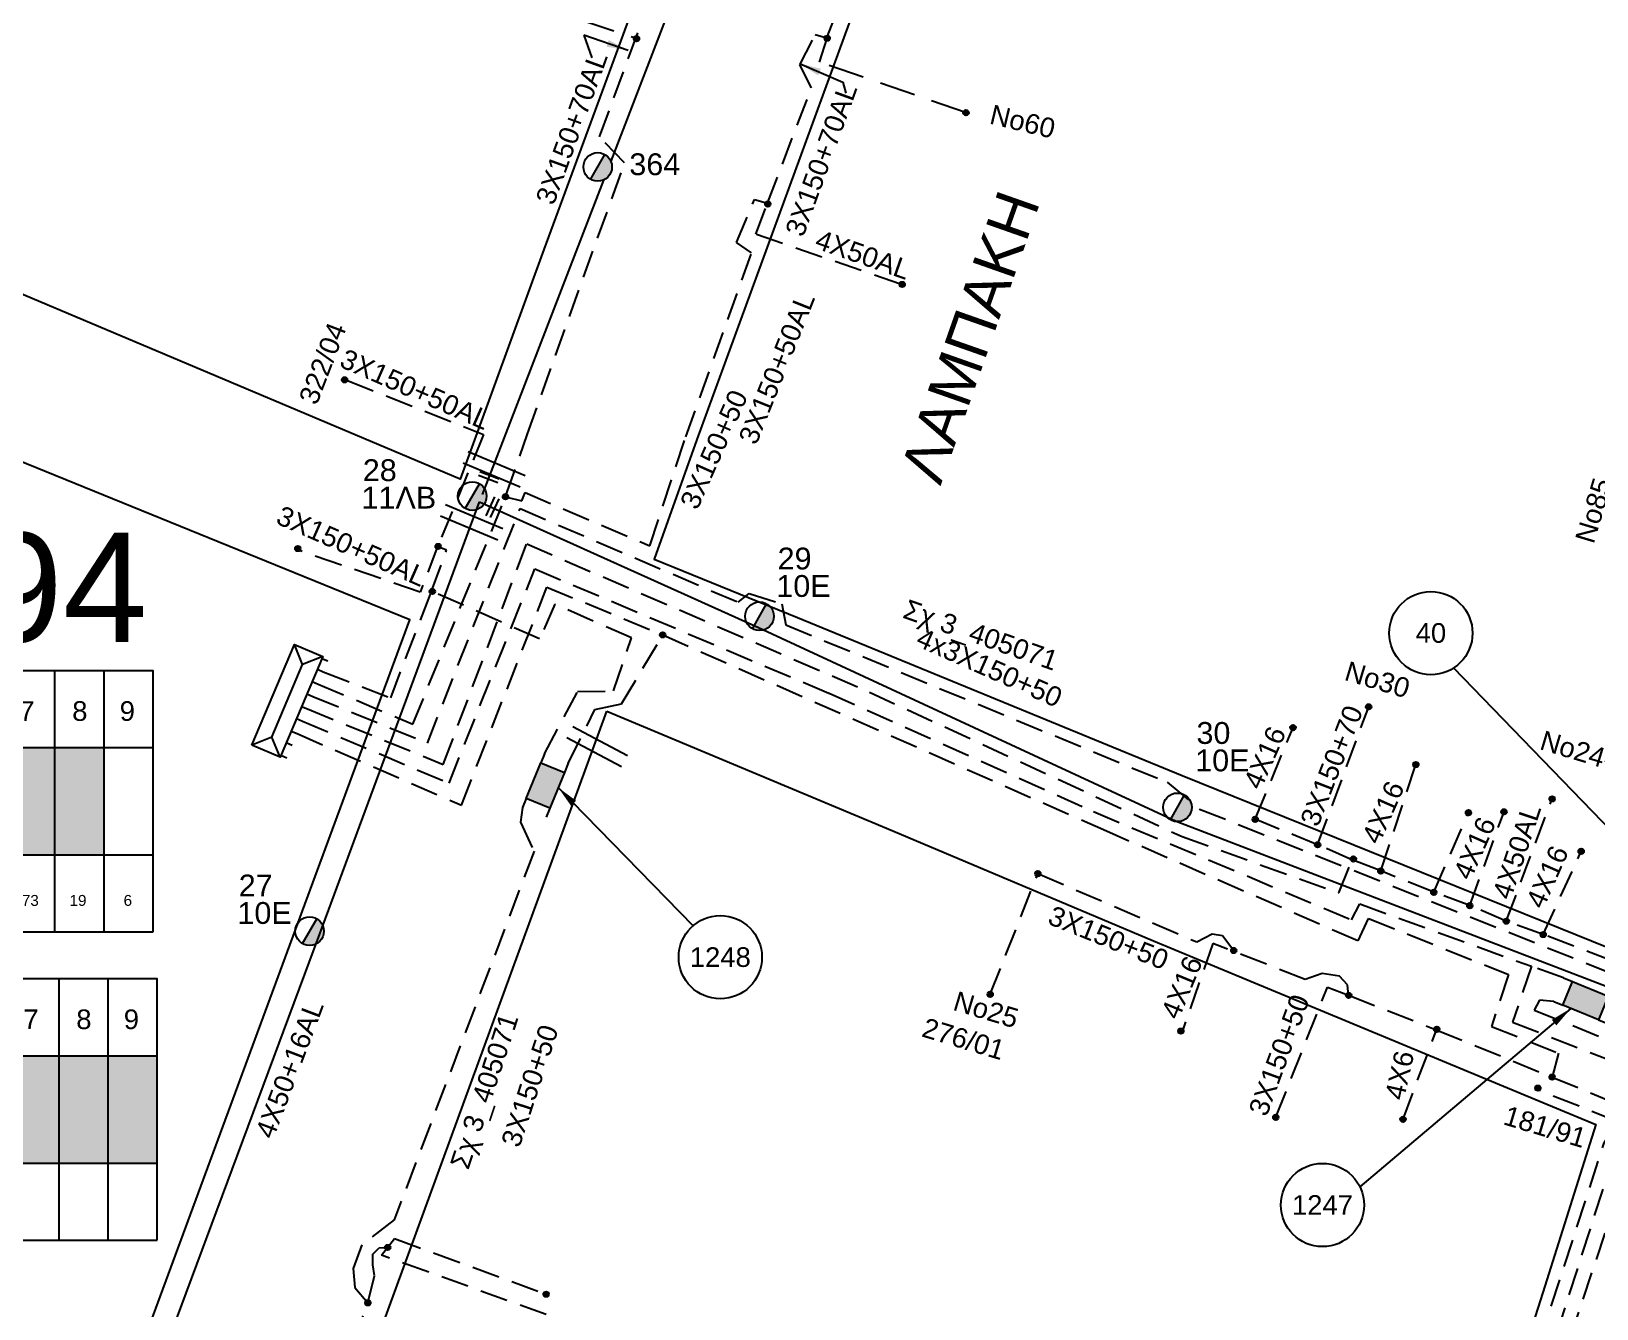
# Model space of a CAD drawing. Header units: millimetres. Extents: x 766 to 1726, y 225 to 629.
# Drawn here: x 1160 to 1231.7, y 384.4 to 442.9 of the extents above; entities that cross this region are included whole.
import ezdxf
from ezdxf.enums import TextEntityAlignment as Align

# ---------------------------------------------------------------- set-up
doc = ezdxf.new("R2010")
doc.units = ezdxf.units.MM
doc.linetypes.add('DASHED', pattern=[19.05, 12.7, -6.35])
for name, color, linetype in [('Link Box 4 Διευθύνσεων', 7, 'Continuous'), ('Άγνωστα', 7, 'Continuous'), ('Ασφαλειοκιβώτια Χ.Τ 9 αναχωρήσεων', 7, 'Continuous'), ('Γυμνά εναέρια ΧΤ και ΦΟΠ (3Φ)   4x50+16AL', 7, 'Continuous'), ('Επιγραφές - Σχήματα', 7, 'Continuous'), ('Καλώδια ΧΤ   3x150+50AL', 7, 'DASHED'), ('Καλώδια ΧΤ   3x150+70AL', 7, 'DASHED'), ('Καλώδια ΧΤ   3x150AL+50XLPE', 7, 'DASHED'), ('Καλώδια ΧΤ   4x16AL', 7, 'DASHED'), ('Καλώδια ΧΤ   4x50AL', 7, 'DASHED'), ('Μηχανική τομή', 7, 'Continuous'), ('Στύλος ΦΜ', 7, 'Continuous'), ('Στύλος ΦΜ @ 1', 7, 'Continuous'), ('Συνδέσεις', 7, 'Continuous'), ('Τομή', 7, 'Continuous'), ('Υποσταθμός πόλεως', 7, 'Continuous'), ('Υπόβαθρο ΔΕΗ', 7, 'Continuous'), ('Υπόγεια καλώδια Δικτύου ΧΤ και Παρ. ΧΤ 3X50AL +25CU  XLPE', 7, 'DASHED'), ('Υπόγεια καλώδια Παροχών ΧΤ   4x50AL', 7, 'DASHED'), ('Υπόγεια καλώδια Παροχών ΧΤ   4x6', 7, 'DASHED')]:
    doc.layers.add(name, color=color, linetype=linetype)
doc.styles.get("Standard").update_dxf_attribs({"font": 'arial.ttf'})
doc.linetypes.add('SYN_LINE', pattern='A,0.5,-0.0001,["/\\/\\/\\/",Standard,S=0.1,R=0,X=0,Y=-0.05],-0.25', length=0.7501)
doc.dimstyles.new('ISO-25', dxfattribs={"dimtxt": 2.5, "dimasz": 2.5, "dimexe": 1.25, "dimexo": 0.625, "dimtad": 1, "dimtxsty": 'Standard', "dimcen": 2.5, "dimadec": 0, "dimazin": 0, "dimtfac": 1, "dimtmove": 0, "dimatfit": 3, "dimfxl": 1, "dimarcsym": 0})

# ---------------------------------------------------------------- blocks, each defined once
blk = doc.blocks.new('LINK BOX 4 ΑΝΑΧΩΡΗΣΕΩΝ_')
at = {"layer": 'Link Box 4 Διευθύνσεων', "ltscale": 40}
blk.add_hatch(color=256, dxfattribs=at).paths.add_polyline_path([(-3.54, 0), (-3.54, -4.67), (3.54, -4.67), (3.54, 0)])
for p, q in [((-3.54, 0), (-5.33, 0)), ((5.33, 0), (3.54, 0)), ((-3.54, -4.67), (-5.33, -4.67)), ((5.33, -4.67), (3.54, -4.67))]:
    blk.add_line(p, q, dxfattribs=at)
blk.add_lwpolyline([(-3.54, -4.67), (-3.54, 0), (3.54, 0), (3.54, -4.67)], close=True, dxfattribs=at)
blk = doc.blocks.new('ΥΠΑΡΧΩΝ ΤΣΙΜΕΝΤΕΝΙΟΣ ΣΤΥΛΟΣ')
at = {"layer": 'Στύλος ΦΜ'}
blk.add_hatch(color=256, dxfattribs=at).paths.add_polyline_path([(-1.29, -2.28, 0.574793), (2.62, 0, 0.268822), (1.3, 2.27)])
blk.add_line((-1.29, -2.28), (1.3, 2.27), dxfattribs=at)
blk.add_circle((0, 0), 2.62, dxfattribs=at)
at = {"layer": 'Στύλος ΦΜ', "flags": 4}
for tag, p in [('ΑΡΙΘΜΟΣ', (-4.68, 8.05)), ('ΤΥΠΟΣ', (-4.91, 3.03))]:
    blk.add_attdef(tag, p, '', height=4, dxfattribs=at)
blk = doc.blocks.new('ΤΟΜΗ')
at = {"layer": 'Τομή', "ltscale": 40}
for p, q in [((-5.68, 0), (5.68, 0)), ((5.68, -2.33), (-5.68, -2.33))]:
    blk.add_line(p, q, dxfattribs=at)
blk = doc.blocks.new('_ΣΥΝΔΕΣΗ')
at = {"layer": 'Συνδέσεις', "linetype": 'SYN_LINE', "ltscale": 40}
blk.add_hatch(color=256, dxfattribs=at).paths.add_polyline_path([(0.5, -0.01, 1), (-0.5, -0.01, 1)])
at = {"layer": 'Συνδέσεις'}
blk.add_circle((0, -0.01), 0.5, dxfattribs=at)
blk = doc.blocks.new('ΜΗΧΑΝΙΚΗ ΤΟΜΗ')
at = {"layer": 'Μηχανική τομή', "ltscale": 40}
for p, q in [((-1.89, 0.78), (1.89, 0.78)), ((1.89, 0), (-1.89, 0))]:
    blk.add_line(p, q, dxfattribs=at)
blk = doc.blocks.new('ΑΣΦΑΛΕΙΟΚΙΒΩΤΙΟ ΥΠΟΣΤΑΘΜΟΥ 9A ΑΝΑΧΩΡΗΣΕΩΝ')
at = {"layer": 'Ασφαλειοκιβώτια Χ.Τ 9 αναχωρήσεων', "ltscale": 40}
for p, q in [((0, 0), (0, 11.955)), ((2.25, 0), (2.25, 11.955)), ((4.5, 0), (4.5, 11.955)), ((6.75, 0), (6.75, 11.955)), ((9, 0), (9, 11.955)), ((11.25, 0), (11.25, 11.955)), ((13.5, 0), (13.5, 11.955)), ((15.75, 0), (15.75, 11.955)), ((18, 0), (18, 11.955)), ((0, 8.434), (20.25, 8.434)), ((0, 3.521), (20.25, 3.521))]:
    blk.add_line(p, q, dxfattribs=at)
at = {"layer": 'Ασφαλειοκιβώτια Χ.Τ 9 αναχωρήσεων'}
blk.add_lwpolyline([(20.25, 0), (20.25, 11.955), (0, 11.955), (0, 0)], close=True, dxfattribs=at)
for s, p in [('1', (0.855, 9.658)), ('2', (2.997, 9.658)), ('3', (5.265, 9.658)), ('4', (7.521, 9.658)), ('5', (9.774, 9.658)), ('6', (12.057, 9.658)), ('7', (14.118, 9.658)), ('8', (16.54, 9.658)), ('9', (18.714, 9.658))]:
    blk.add_text(s, height=0.9, dxfattribs=at).set_placement(p)
at = {"layer": 'Ασφαλειοκιβώτια Χ.Τ 9 αναχωρήσεων', "ltscale": 40}
for tag, height, p in [('ΟΝΟΜΑ', 1.25, (9.403, 14.063)), ('ΚΕΙΜΕΝΟ 1', 0.5, (1.194, 1.435)), ('ΚΕΙΜΕΝΟ 2', 0.5, (3.37, 1.435)), ('ΚΕΙΜΕΝΟ 3', 0.5, (5.669, 1.435)), ('ΚΕΙΜΕΝΟ 4', 0.5, (7.913, 1.435)), ('ΚΕΙΜΕΝΟ 5', 0.5, (10.123, 1.435)), ('ΚΕΙΜΕΝΟ 6', 0.5, (12.354, 1.435)), ('ΚΕΙΜΕΝΟ 7', 0.5, (14.623, 1.435)), ('ΚΕΙΜΕΝΟ 8', 0.5, (16.804, 1.435)), ('ΚΕΙΜΕΝΟ 9', 0.5, (19.088, 1.435)), ('ΣΧ', 0.5, (9.152, -0.433))]:
    blk.add_attdef(tag, text='', height=height, dxfattribs=at).set_placement(p, align=Align.MIDDLE_CENTER)
blk = doc.blocks.new('ΥΠΟΣΤΑΘΜΟΣ ΠΟΛΕΩΣ 9 ΑΝΑΧΩΡΗΣΕΩΝ')
at = {"layer": 'Υποσταθμός πόλεως', "ltscale": 40}
for p, q in [((-9.63, -2.82), (-9.63, -4)), ((-7.12, -2.82), (-7.12, -4)), ((-4.84, -2.82), (-4.84, -4)), ((-2.36, -2.82), (-2.36, -4)), ((0.09, -2.82), (0.09, -4)), ((2.55, -2.82), (2.55, -4)), ((5.02, -2.82), (5.02, -4)), ((7.48, -2.82), (7.48, -4)), ((9.61, -2.82), (9.61, -4))]:
    blk.add_line(p, q, dxfattribs=at)
blk.add_lwpolyline([(-10.02, 2.82), (10.02, 2.82), (10.02, -2.82), (-10.02, -2.82)], close=True, dxfattribs=at)
for points in [[(-7.21, 0), (-10.02, 2.82)], [(-10.02, -2.82), (-7.21, 0)], [(-7.21, 0), (7.21, 0)], [(7.21, 0), (10.02, 2.82)], [(10.02, -2.82), (7.21, 0)]]:
    blk.add_lwpolyline(points, dxfattribs=at)
at = {"layer": 'Υποσταθμός πόλεως', "linetype": 'SYN_LINE', "ltscale": 40, "flags": 1}
for tag, p in [('ΜΕΤΑΣΧΗΜΑΤΙΣΜΟΣ', (10.79, 1.71)), ('ΙΣΧΥΣ', (10.77, -1.08)), ('ΑΡΙΘΜΟΣ', (10.89, -3.8))]:
    blk.add_attdef(tag, p, '', height=1.8, dxfattribs=at)

msp = doc.modelspace()

# ---------------------------------------------------------------- hatches: boundary and pattern name
at = {"layer": 'Ασφαλειοκιβώτια Χ.Τ 9 αναχωρήσεων'}
for color, points in [(6, [(1161.123, 410.099), (1158.873, 410.099), (1158.873, 405.185), (1161.123, 405.185)]), (27, [(1163.373, 410.099), (1161.123, 410.099), (1161.123, 405.185), (1163.373, 405.185)]), (27, [(1161.309, 395.981), (1159.059, 395.981), (1159.059, 391.067), (1161.309, 391.067)]), (173, [(1163.559, 395.981), (1161.309, 395.981), (1161.309, 391.067), (1163.559, 391.067)]), (1, [(1165.809, 395.981), (1163.559, 395.981), (1163.559, 391.067), (1165.809, 391.067)])]:
    msp.add_hatch(color=color, dxfattribs=at).paths.add_polyline_path(points)

# ---------------------------------------------------------------- linework, layer by layer
at = {"layer": 'Άγνωστα', "color": 30, "linetype": 'DASHED', "ltscale": 0.13}
msp.add_lwpolyline([(1202.818, 439.183), (1196.13, 441.483), (1196.483, 442.587)], dxfattribs=at)
at = {"layer": 'Γυμνά εναέρια ΧΤ και ΦΟΠ (3Φ)   4x50+16AL', "color": 173, "ltscale": 2}
for points in [[(1192.703, 452.914), (1186.568, 436.959)], [(1186.234, 436.089), (1180.684, 421.684)]]:
    msp.add_lwpolyline(points, dxfattribs=at)
at = {"layer": 'Γυμνά εναέρια ΧΤ και ΦΟΠ (3Φ)   4x50+16AL', "color": 133, "ltscale": 140}
msp.add_lwpolyline([(1162.912, 373.793), (1173.248, 401.571), (1180.567, 421.359)], dxfattribs=at)
at = {"layer": 'Γυμνά εναέρια ΧΤ και ΦΟΠ (3Φ)   4x50+16AL', "color": 173, "ltscale": 140}
msp.add_lwpolyline([(1180.567, 421.359), (1193.335, 415.605), (1212.464, 406.73), (1232.872, 398.899)], dxfattribs=at)
at = {"layer": 'Επιγραφές - Σχήματα'}
for centre in [(1224.123, 415.341), (1191.586, 400.497), (1219.158, 389.15)]:
    msp.add_circle(centre, 1.905, dxfattribs=at)
at = {"layer": 'Καλώδια ΧΤ   3x150+50AL', "color": 85, "ltscale": 0.1}
msp.add_lwpolyline([(1172.929, 412.438), (1178.175, 410.308), (1182.423, 421.043), (1192.4, 416.756), (1192.907, 417.162), (1194.405, 416.68), (1194.587, 415.719), (1212.051, 408.509), (1213.533, 407.285), (1232.712, 399.636), (1234.508, 405.446), (1236.475, 405.475), (1242.492, 424.322), (1243.677, 427.813), (1247.516, 440.336), (1248.414, 442.919), (1249.981, 449.159)], dxfattribs=at)
at = {"layer": 'Καλώδια ΧΤ   3x150+50AL', "color": 30, "ltscale": 0.1}
for points in [[(1173.169, 413.006), (1177.514, 411.171), (1181.773, 421.639), (1182.76, 424.463), (1187.207, 436.88), (1186.056, 438.064), (1189.449, 447.296)], [(1181.752, 421.585), (1182.501, 421.399), (1182.645, 421.774), (1188.361, 419.345), (1190.005, 424.322), (1193.02, 432.763), (1192.323, 433.224), (1193.157, 435.197), (1193.755, 435.034)]]:
    msp.add_lwpolyline(points, dxfattribs=at)
at = {"layer": 'Καλώδια ΧΤ   3x150+50AL', "color": 6, "ltscale": 0.1}
for points in [[(1174.388, 426.943), (1174.52, 426.91), (1180.746, 424.438), (1178.62, 419.223)], [(1183.544, 409.819), (1185.052, 412.668), (1186.696, 412.695), (1187.517, 415.122), (1184.016, 416.662), (1183.312, 415.072), (1178.371, 417.261), (1179.054, 419.132), (1178.645, 419.312), (1177.848, 417.222), (1172.22, 419.15)], [(1173.409, 413.574), (1176.497, 412.377), (1178.371, 417.261)], [(1182.535, 407.353), (1182.435, 406.679), (1183.061, 405.347), (1176.656, 388.477), (1175.178, 387.331), (1174.77, 386.236), (1174.847, 385.37), (1175.45, 384.673)]]:
    msp.add_lwpolyline(points, dxfattribs=at)
at = {"layer": 'Καλώδια ΧΤ   3x150+50AL', "color": 173, "ltscale": 0.1}
msp.add_lwpolyline([(1172.689, 411.871), (1178.9, 409.322), (1182.722, 419.43), (1198.412, 412.641), (1212.727, 406.024), (1219.909, 403.443), (1220.508, 404.964)], dxfattribs=at)
at = {"layer": 'Καλώδια ΧΤ   3x150+50AL', "color": 27, "ltscale": 0.1}
for points in [[(1172.451, 411.309), (1179.165, 408.471), (1183.1, 418.283), (1196.571, 412.584), (1208.675, 407.165), (1220.492, 402.211), (1220.868, 402.939), (1228.728, 400.081), (1227.866, 397.52), (1235.251, 394.641), (1234.057, 391.475), (1233.106, 391.011), (1232.687, 389.664), (1227.781, 374.965), (1228.211, 374.144), (1227.037, 370.351), (1218.422, 372.697)], [(1230.19, 399.548), (1228.728, 400.081)]]:
    msp.add_lwpolyline(points, dxfattribs=at)
at = {"layer": 'Καλώδια ΧΤ   3x150+50AL', "color": 133, "ltscale": 0.1}
for points in [[(1172.209, 410.736), (1179.736, 407.46), (1183.651, 417.447), (1188.95, 415.26)], [(1184.624, 409.377), (1185.847, 411.838), (1187.07, 412.096), (1188.95, 415.26), (1209.135, 406.342), (1220.786, 401.251), (1221.271, 402.276), (1227.67, 399.71), (1226.892, 397.332), (1229.96, 396.106), (1229.671, 395.009)], [(1203.945, 398.8), (1206.128, 404.327)], [(1206.128, 404.327), (1213.409, 401.196), (1214.101, 401.563), (1214.576, 401.499), (1215.095, 400.808)], [(1217.019, 393.17), (1219.386, 399.119), (1220.356, 398.756), (1224.368, 397.177), (1229.671, 395.009), (1233.411, 393.473), (1233.583, 393.043), (1232.938, 392.292), (1232.573, 391.691), (1220.098, 352.766), (1217.194, 353.698)]]:
    msp.add_lwpolyline(points, dxfattribs=at)
at = {"layer": 'Καλώδια ΧΤ   3x150+50AL', "color": 1, "ltscale": 0.1}
msp.add_lwpolyline([(1232.674, 392.963), (1228.919, 394.462)], dxfattribs=at)
at = {"layer": 'Καλώδια ΧΤ   3x150+70AL', "color": 30, "ltscale": 0.1}
for points in [[(1196.467, 442.595), (1196.467, 442.595), (1200.529, 453.304), (1199.855, 454.286), (1200.505, 456.011)], [(1193.755, 435.034), (1195.764, 440.32), (1195.764, 440.32), (1195.223, 441.367), (1195.931, 442.75), (1196.619, 442.551)]]:
    msp.add_lwpolyline(points, dxfattribs=at)
at = {"layer": 'Καλώδια ΧΤ   3x150+70AL', "color": 173, "ltscale": 0.1}
for points in [[(1218.936, 405.65), (1221.274, 411.971)], [(1224.253, 403.472), (1225.842, 407.12)]]:
    msp.add_lwpolyline(points, dxfattribs=at)
at = {"layer": 'Καλώδια ΧΤ   3x150+70AL', "color": 2, "ltscale": 0.1}
msp.add_lwpolyline([(1229.748, 398.468), (1229.09, 398.529), (1228.857, 398.08), (1236.491, 394.991), (1239.889, 403.984), (1250.003, 400.529), (1247.432, 393.016), (1267.65, 385.203), (1285.571, 378.09), (1286.687, 376.949), (1304.612, 370.221), (1295.797, 348.412), (1299.411, 347.005)], dxfattribs=at)
at = {"layer": 'Καλώδια ΧΤ   3x150+70AL', "color": 1, "ltscale": 0.1}
msp.add_lwpolyline([(1221.805, 355.538), (1220.504, 355.723), (1220.878, 357.587), (1221.55, 360.024), (1225.858, 373.056), (1229.047, 382.704), (1232.061, 392.001), (1232.658, 392.921), (1235.584, 400.685)], dxfattribs=at)
at = {"layer": 'Καλώδια ΧΤ   3x150AL+50XLPE', "color": 6, "ltscale": 0.1}
for points in [[(1171.405, 369.485), (1170.369, 370.305), (1175.45, 384.673), (1175.761, 385.916), (1175.676, 386.403), (1175.676, 386.891), (1175.973, 387.188), (1176.355, 387.209)], [(1183.612, 384.135), (1176.079, 386.848), (1176.355, 387.209), (1176.673, 387.612), (1183.612, 385.068)]]:
    msp.add_lwpolyline(points, dxfattribs=at)
at = {"layer": 'Καλώδια ΧΤ   4x16AL', "color": 173, "linetype": 'DASHED', "ltscale": 0.1}
for points in [[(1234.228, 399.644), (1229.265, 401.538), (1227.574, 402.149), (1225.903, 402.861), (1224.253, 403.472), (1221.829, 404.449), (1220.508, 404.964), (1218.936, 405.65), (1216.078, 406.814), (1217.811, 411.014)], [(1221.829, 404.449), (1223.434, 409.325)], [(1225.903, 402.861), (1227.471, 407.161)], [(1229.265, 401.538), (1231.003, 405.347)]]:
    msp.add_lwpolyline(points, dxfattribs=at)
at = {"layer": 'Καλώδια ΧΤ   4x16AL', "color": 133, "linetype": 'DASHED', "ltscale": 0.1}
msp.add_lwpolyline([(1220.356, 398.756), (1220.31, 399.238), (1219.945, 399.627), (1219.143, 399.748), (1218.366, 399.481), (1214.137, 401.132), (1212.728, 397.077)], dxfattribs=at)
at = {"layer": 'Καλώδια ΧΤ   4x50AL', "color": 173, "ltscale": 0.1}
msp.add_lwpolyline([(1227.574, 402.149), (1229.672, 407.752)], dxfattribs=at)
at = {"layer": 'Υπόβαθρο ΔΕΗ'}
for points in [[(1153.808, 488.63), (1198.159, 472.703), (1183.513, 432.904), (1179.671, 422.391), (1132.326, 442.367), (1153.869, 488.686)], [(1234.453, 459.064), (1206.965, 469.218), (1190.507, 424.211), (1188.563, 418.734), (1195.124, 416.057), (1212.732, 408.815), (1233.85, 400.287), (1237.349, 410.82), (1241.594, 424.322), (1250.696, 452.982), (1234.453, 459.067)], [(1123.464, 424.322), (1119.677, 415.858), (1115.75, 407.212), (1111.823, 398.47), (1108.921, 391.853), (1114.981, 389.899), (1142.669, 380.563), (1162.1, 374.517), (1177.37, 415.943), (1156.773, 424.322), (1128.909, 436.098), (1123.47, 424.322)], [(1186.392, 411.759), (1199.197, 406.41), (1211.418, 401.247), (1231.673, 392.833), (1229.249, 385.149), (1219.591, 354.867), (1199.853, 361.308), (1171.438, 370.803), (1186.392, 411.759)]]:
    msp.add_lwpolyline(points, dxfattribs=at)
at = {"layer": 'Υπόγεια καλώδια Δικτύου ΧΤ και Παρ. ΧΤ 3X50AL +25CU  XLPE', "color": 30, "linetype": 'DASHED', "ltscale": 0.13}
msp.add_lwpolyline([(1180.454, 445.022), (1187.718, 442.588)], dxfattribs=at)
at = {"layer": 'Υπόγεια καλώδια Παροχών ΧΤ   4x50AL', "color": 30, "ltscale": 0.1}
msp.add_lwpolyline([(1199.936, 431.304), (1199.845, 431.322), (1193.211, 433.604), (1193.755, 435.034)], dxfattribs=at)
at = {"layer": 'Υπόγεια καλώδια Παροχών ΧΤ   4x6', "color": 133, "ltscale": 0.1}
msp.add_lwpolyline([(1222.847, 393.076), (1224.38, 397.172)], dxfattribs=at)

# ---------------------------------------------------------------- block references
at = {"layer": 'Link Box 4 Διευθύνσεων', "xscale": 0.2500000000000276, "yscale": 0.2500000000000276, "zscale": 0.2500000000000276}
for p, rotation in [((1183.04, 408.586), 67.75930673397153), ((1230.981, 397.964), 157.7593067339715)]:
    msp.add_blockref('LINK BOX 4 ΑΝΑΧΩΡΗΣΕΩΝ_', p, dxfattribs=dict(at, rotation=rotation))
at = {"layer": 'Ασφαλειοκιβώτια Χ.Τ 9 αναχωρήσεων'}
ref = msp.add_blockref('ΑΣΦΑΛΕΙΟΚΙΒΩΤΙΟ ΥΠΟΣΤΑΘΜΟΥ 9A ΑΝΑΧΩΡΗΣΕΩΝ', (1145.373, 401.664), dxfattribs=at)
ref.add_attrib('ΚΕΙΜΕΝΟ 9', '6', dxfattribs={"ltscale": 40, "height": 0.5}).set_placement((1164.46, 403.099), align=Align.MIDDLE_CENTER)
ref.add_attrib('ΚΕΙΜΕΝΟ 8', '19', dxfattribs={"ltscale": 40, "height": 0.5}).set_placement((1162.177, 403.099), align=Align.MIDDLE_CENTER)
ref.add_attrib('ΚΕΙΜΕΝΟ 7', '73', dxfattribs={"ltscale": 40, "height": 0.5}).set_placement((1159.996, 403.099), align=Align.MIDDLE_CENTER)
ref.add_attrib('ΚΕΙΜΕΝΟ 6', '103', dxfattribs={"ltscale": 40, "height": 0.5}).set_placement((1157.727, 403.099), align=Align.MIDDLE_CENTER)
ref.add_attrib('ΚΕΙΜΕΝΟ 5', '128', dxfattribs={"ltscale": 40, "height": 0.5}).set_placement((1155.496, 403.099), align=Align.MIDDLE_CENTER)
ref.add_attrib('ΚΕΙΜΕΝΟ 4', '93', dxfattribs={"ltscale": 40, "height": 0.5}).set_placement((1153.286, 403.099), align=Align.MIDDLE_CENTER)
ref.add_attrib('ΚΕΙΜΕΝΟ 3', '72', dxfattribs={"ltscale": 40, "height": 0.5}).set_placement((1151.042, 403.099), align=Align.MIDDLE_CENTER)
ref.add_attrib('ΚΕΙΜΕΝΟ 1', '448', dxfattribs={"ltscale": 40, "height": 0.5}).set_placement((1146.567, 403.099), align=Align.MIDDLE_CENTER)
ref.add_attrib('ΚΕΙΜΕΝΟ 2', '2', dxfattribs={"ltscale": 40, "height": 0.5}).set_placement((1148.743, 403.099), align=Align.MIDDLE_CENTER)
ref.add_attrib('ΣΧ', '3_105071', dxfattribs={"ltscale": 40, "height": 0.5}).set_placement((1154.525, 401.231), align=Align.MIDDLE_CENTER)
msp.add_blockref('ΑΣΦΑΛΕΙΟΚΙΒΩΤΙΟ ΥΠΟΣΤΑΘΜΟΥ 9A ΑΝΑΧΩΡΗΣΕΩΝ', (1145.559, 387.547), dxfattribs=at)
at = {"layer": 'Μηχανική τομή'}
for p, xscale, yscale, zscale, rotation in [((1181.022, 422.569), 0.2500000000000109, 0.2500000000000109, 0.2500000000000109, 159.088844815136), ((1181.066, 421.147), 0.25000000000006, 0.25000000000006, 0.25000000000006, 245.4982622380365)]:
    msp.add_blockref('ΜΗΧΑΝΙΚΗ ΤΟΜΗ', p, dxfattribs=dict(at, xscale=xscale, yscale=yscale, zscale=zscale, rotation=rotation))
at = {"layer": 'Στύλος ΦΜ @ 1', "ltscale": 40}
ref = msp.add_blockref('ΥΠΑΡΧΩΝ ΤΣΙΜΕΝΤΕΝΙΟΣ ΣΤΥΛΟΣ', (1185.973, 436.689), dxfattribs=dict(at, xscale=0.25, yscale=0.25, zscale=0.25))
ref.add_attrib('ΤΥΠΟΣ', '364', (1187.421, 436.313), dxfattribs={"layer": 'Στύλος ΦΜ', "height": 1, "flags": 4})
ref = msp.add_blockref('ΥΠΑΡΧΩΝ ΤΣΙΜΕΝΤΕΝΙΟΣ ΣΤΥΛΟΣ', (1180.231, 421.615), dxfattribs=dict(at, xscale=0.25, yscale=0.25, zscale=0.25))
ref.add_attrib('ΤΥΠΟΣ', '11ΛB', (1175.159, 421.045), dxfattribs={"layer": 'Στύλος ΦΜ', "height": 1, "flags": 4})
ref.add_attrib('ΑΡΙΘΜΟΣ', '28', (1175.218, 422.302), dxfattribs={"layer": 'Στύλος ΦΜ', "height": 1, "flags": 4})
ref = msp.add_blockref('ΥΠΑΡΧΩΝ ΤΣΙΜΕΝΤΕΝΙΟΣ ΣΤΥΛΟΣ', (1193.382, 416.111), dxfattribs=dict(at, xscale=0.25, yscale=0.25, zscale=0.25))
ref.add_attrib('ΤΥΠΟΣ', '10E', (1194.152, 416.999), dxfattribs={"layer": 'Στύλος ΦΜ', "height": 1, "flags": 4})
ref.add_attrib('ΑΡΙΘΜΟΣ', '29', (1194.211, 418.256), dxfattribs={"layer": 'Στύλος ΦΜ', "height": 1, "flags": 4})
ref = msp.add_blockref('ΥΠΑΡΧΩΝ ΤΣΙΜΕΝΤΕΝΙΟΣ ΣΤΥΛΟΣ', (1212.519, 407.362), dxfattribs=dict(at, xscale=0.25, yscale=0.25, zscale=0.25))
ref.add_attrib('ΤΥΠΟΣ', '10E', (1213.33, 409.011), dxfattribs={"layer": 'Στύλος ΦΜ', "height": 1, "flags": 4})
ref.add_attrib('ΑΡΙΘΜΟΣ', '30', (1213.389, 410.267), dxfattribs={"layer": 'Στύλος ΦΜ', "height": 1, "flags": 4})
ref = msp.add_blockref('ΥΠΑΡΧΩΝ ΤΣΙΜΕΝΤΕΝΙΟΣ ΣΤΥΛΟΣ', (1172.783, 401.691), dxfattribs=dict(at, xscale=0.25, yscale=0.25, zscale=0.25))
ref.add_attrib('ΤΥΠΟΣ', '10E', (1169.478, 402.024), dxfattribs={"layer": 'Στύλος ΦΜ', "height": 1, "flags": 4})
ref.add_attrib('ΑΡΙΘΜΟΣ', '27', (1169.537, 403.281), dxfattribs={"layer": 'Στύλος ΦΜ', "height": 1, "flags": 4})
at = {"layer": 'Συνδέσεις', "xscale": 0.25, "yscale": 0.25, "zscale": 0.25}
for p in [(1187.753, 442.565), (1196.483, 442.587), (1202.834, 439.175), (1193.76, 434.997), (1199.917, 431.31), (1174.388, 426.943), (1181.752, 421.585), (1172.24, 419.217), (1178.665, 419.312), (1178.404, 417.25), (1188.95, 415.26), (1221.274, 411.971), (1217.811, 411.014), (1223.434, 409.325), (1229.672, 407.752), (1225.842, 407.12), (1227.471, 407.161), (1216.078, 406.814), (1218.936, 405.65), (1220.57, 405), (1231.003, 405.347), (1206.128, 404.327), (1221.829, 404.449), (1224.253, 403.472), (1225.903, 402.861), (1227.574, 402.149), (1229.265, 401.538), (1215.095, 400.808), (1203.945, 398.8), (1220.356, 398.756), (1212.675, 397.116), (1224.391, 397.2), (1229.671, 395.009), (1229.022, 394.504), (1217.019, 393.17), (1222.847, 393.076), (1176.355, 387.209), (1183.612, 385.068), (1175.45, 384.673)]:
    msp.add_blockref('_ΣΥΝΔΕΣΗ', p, dxfattribs=at)
at = {"layer": 'Τομή'}
for p, xscale, yscale, zscale, rotation in [((1181.343, 423.11), 0.2500000000000427, 0.2500000000000427, 0.2500000000000427, 337.0790172685616), ((1180.316, 420.682), 0.2500000000000427, 0.2500000000000427, 0.2500000000000427, 337.0790172685616), ((1186.084, 410.396), 0.2500000000000157, 0.2500000000000157, 0.2500000000000157, 332.113440142031)]:
    msp.add_blockref('ΤΟΜΗ', p, dxfattribs=dict(at, xscale=xscale, yscale=yscale, zscale=zscale, rotation=rotation))
at = {"layer": 'Υποσταθμός πόλεως', "xscale": 0.2500000000002075, "yscale": 0.2500000000002075, "zscale": 0.2500000000002075, "rotation": 67.080869117293}
msp.add_blockref('ΥΠΟΣΤΑΘΜΟΣ ΠΟΛΕΩΣ 9 ΑΝΑΧΩΡΗΣΕΩΝ', (1171.759, 412.241), dxfattribs=at)

# ---------------------------------------------------------------- texts
at = {"layer": 'Γυμνά εναέρια ΧΤ και ΦΟΠ (3Φ)   4x50+16AL', "color": 7, "insert": (1170.274, 392.441), "char_height": 0.9, "width": 84.18588, "attachment_point": 1, "rotation": 69.30958}
msp.add_mtext('4X50+16AL', dxfattribs=at)
at = {"layer": 'Επιγραφές - Σχήματα', "color": 1, "insert": (1204.075, 439.557), "char_height": 0.9, "width": 8.55915, "attachment_point": 1, "rotation": 346.55234}
msp.add_mtext('No60', dxfattribs=at)
at = {"layer": 'Επιγραφές - Σχήματα', "attachment_point": 1}
for s, insert, char_height, width, rotation in [('ΛΑΜΠΑΚΗ', (1199.778, 422.718), 2, 7.08446, 70.63008), ('322/04', (1172.266, 426.06), 0.9, 8.55915, 68.95894)]:
    msp.add_mtext(s, dxfattribs=dict(at, insert=insert, char_height=char_height, width=width, rotation=rotation))
at = {"layer": 'Επιγραφές - Σχήματα', "color": 7, "char_height": 0.9, "attachment_point": 5}
for s, insert, rotation in [('No85', (1231.578, 420.956), 73.29528), ('No30', (1221.674, 413.202), 343.29528), ('No24-26', (1231.488, 409.767), 343.29528), ('No25', (1203.754, 398.09), 343.29528), ('276/01', (1202.724, 396.755), 343.29528), ('181/91', (1229.352, 392.729), 343.29528)]:
    msp.add_mtext(s, dxfattribs=dict(at, insert=insert, rotation=rotation))
at = {"layer": 'Επιγραφές - Σχήματα'}
for s, insert, char_height, width, attachment_point in [('ΦΡ-94', (1145.04, 419.939), 5, 4.30029, 1), ('40', (1224.123, 415.341), 0.9, 1.13395, 5), ('1248', (1191.586, 400.497), 0.9, 1.13395, 5), ('1247', (1219.158, 389.15), 0.9, 1.13395, 5)]:
    msp.add_mtext(s, dxfattribs=dict(at, insert=insert, char_height=char_height, width=width, attachment_point=attachment_point))
at = {"layer": 'Επιγραφές - Σχήματα', "color": 7, "char_height": 0.9, "width": 84.18588, "attachment_point": 1}
for insert, rotation in [((1200.186, 416.909), 340.58243), ((1179.194, 391.005), 71.75225)]:
    msp.add_mtext('Σχ 3_405071', dxfattribs=dict(at, insert=insert, rotation=rotation))
at = {"layer": 'Καλώδια ΧΤ   3x150+50AL', "color": 7, "char_height": 0.9, "width": 84.18588, "attachment_point": 1}
for s, insert, rotation in [('3X150+50AL', (1192.396, 424.245), 68.2195), ('3X150+50AL', (1174.456, 428.39), 336.26555), ('3X150+50', (1189.711, 421.301), 66.0771), ('3X150+50AL', (1171.545, 421.208), 336.26555), ('4x3X150+50', (1200.853, 415.611), 336.0771), ('3X150+50', (1206.854, 402.885), 338.09697), ('3X150+50', (1215.753, 393.464), 69.86089), ('3X150+50', (1181.532, 392.013), 71.75225)]:
    msp.add_mtext(s, dxfattribs=dict(at, insert=insert, rotation=rotation))
at = {"layer": 'Καλώδια ΧΤ   3x150+70AL', "color": 7, "char_height": 0.9, "width": 84.18588, "attachment_point": 1}
for s, insert, rotation in [('3X150+70AL', (1183.109, 435.196), 70.02241), ('3X150+70AL', (1194.535, 433.741), 70.02241), ('3X150+70', (1218.113, 406.742), 68.85899)]:
    msp.add_mtext(s, dxfattribs=dict(at, insert=insert, rotation=rotation))
at = {"layer": 'Καλώδια ΧΤ   4x16AL', "color": 7, "char_height": 0.9, "width": 84.18588, "attachment_point": 1, "rotation": 66.17628}
for insert in [(1215.506, 408.477), (1220.926, 405.974), (1225.115, 404.333), (1228.441, 403.02)]:
    msp.add_mtext('4X16', dxfattribs=dict(at, insert=insert))
at = {"layer": 'Καλώδια ΧΤ   4x16AL', "linetype": 'DASHED', "ltscale": 0.1, "insert": (1211.733, 397.931), "char_height": 0.9, "width": 84.18588, "attachment_point": 1, "rotation": 67.44729}
msp.add_mtext('4X16', dxfattribs=at)
at = {"layer": 'Καλώδια ΧΤ   4x50AL', "color": 7, "insert": (1226.917, 403.363), "char_height": 0.9, "width": 84.18588, "attachment_point": 1, "rotation": 71.55057}
msp.add_mtext('4X50AL', dxfattribs=at)
at = {"layer": 'Υπόγεια καλώδια Παροχών ΧΤ   4x50AL', "color": 7, "insert": (1196.159, 433.839), "char_height": 0.9, "width": 84.18588, "attachment_point": 1, "rotation": 340.69691}
msp.add_mtext('4X50AL', dxfattribs=at)
at = {"layer": 'Υπόγεια καλώδια Παροχών ΧΤ   4x6', "color": 7, "insert": (1222.002, 394.099), "char_height": 0.9, "width": 84.18588, "attachment_point": 1, "rotation": 77.46119}
msp.add_mtext('4X6', dxfattribs=at)

# ---------------------------------------------------------------- leaders
at = {"layer": 'Επιγραφές - Σχήματα', "ltscale": 2}
for points in [[(1187.372, 442.023), (1185.336, 442.729), (1185.706, 441.68)], [(1195.211, 441.428), (1197.191, 440.576), (1197.335, 440.071)]]:
    msp.add_leader(points, dimstyle='ISO-25', override={"dimasz": 1, "dimtad": 0}, dxfattribs=at)
at = {"layer": 'Επιγραφές - Σχήματα'}
for points in [[(1235.403, 403.153), (1225.16, 413.743)], [(1184.169, 408.264), (1190.346, 401.942)], [(1230.526, 398.15), (1220.875, 389.975)]]:
    msp.add_leader(points, dimstyle='ISO-25', override={"dimasz": 1, "dimgap": 0.625, "dimtad": 0}, dxfattribs=at)

doc.saveas('drawing.dxf')
